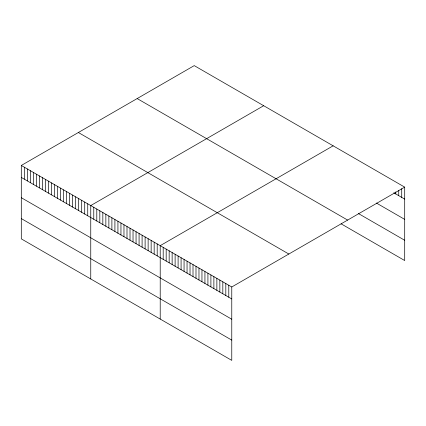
<?xml version="1.0" encoding="UTF-8"?>
<svg xmlns="http://www.w3.org/2000/svg" width="426" height="426" viewBox="0 0 426 426"><rect width="100%" height="100%" fill="white"/><g stroke="black" fill="none" stroke-linecap="round" stroke-linejoin="round"><path stroke-width="0.64" d="M21.3 165.458L231.771 286.975L231.771 360.38L21.3 238.864L21.3 165.458L194.229 65.62L404.7 187.136L404.7 260.542L341.093 223.815M263.683 105.717L90.754 205.561L90.754 278.966M333.137 145.82L160.213 245.658L160.213 319.063M231.771 286.975L404.7 187.136M393.768 192.792L404.7 199.107M376.376 203.026L404.7 219.379M358.484 213.586L404.7 240.269M137.161 98.566L347.632 220.082M78.368 132.513L288.839 254.029M21.3 177.429L231.771 298.945M21.3 197.701L231.771 319.218M21.3 218.591L231.771 340.108M401.718 188.739L401.718 197.382M398.736 190.342L398.736 195.662M395.754 191.945L395.754 193.942M228.789 285.25L228.789 297.22M225.807 283.53L225.807 295.5M222.825 281.81L222.825 293.78M219.848 280.09L219.848 292.06M216.866 278.364L216.866 290.335M213.884 276.644L213.884 288.615M210.902 274.924L210.902 286.895M207.92 273.204L207.92 285.17M204.938 271.479L204.938 283.45M201.956 269.759L201.956 281.73M198.974 268.039L198.974 280.01M195.992 266.314L195.992 278.284M193.01 264.594L193.01 276.565M190.028 262.874L190.028 274.845M187.046 261.154L187.046 273.125M184.064 259.429L184.064 271.399M181.082 257.709L181.082 269.679M178.1 255.989L178.1 267.959M175.118 254.263L175.118 266.234M172.136 252.543L172.136 264.514M169.159 250.823L169.159 262.794M166.177 249.103L166.177 261.074M163.195 247.378L163.195 259.349M157.194 243.917L157.194 255.888M154.169 242.17L154.169 254.141M151.15 240.429L151.15 252.4M148.131 238.682L148.131 250.653M145.112 236.941L145.112 248.912M142.092 235.2L142.092 247.171M139.073 233.453L139.073 245.424M136.054 231.712L136.054 243.683M133.034 229.965L133.034 241.936M130.015 228.224L130.015 240.195M126.996 226.483L126.996 238.448M123.971 224.736L123.971 236.707M120.952 222.995L120.952 234.966M117.933 221.248L117.933 233.219M114.913 219.507L114.913 231.478M111.894 217.761L111.894 229.731M108.875 216.019L108.875 227.99M105.856 214.278L105.856 226.249M102.836 212.531L102.836 224.502M99.817 210.79L99.817 222.761M96.798 209.044L96.798 221.014M93.773 207.302L93.773 219.273M87.735 203.814L87.735 215.785M84.715 202.073L84.715 214.044M81.696 200.326L81.696 212.297M78.677 198.585L78.677 210.556M75.658 196.839L75.658 208.809M72.638 195.097L72.638 207.068M69.619 193.356L69.619 205.327M66.6 191.609L66.6 203.58M63.575 189.868L63.575 201.839M60.556 188.122L60.556 200.092M57.537 186.38L57.537 198.351M54.517 184.639L54.517 196.61M51.498 182.892L51.498 194.863M48.479 181.151L48.479 193.122M45.46 179.405L45.46 191.375M42.44 177.663L42.44 189.634M39.421 175.922L39.421 187.887M36.402 174.175L36.402 186.146M33.377 172.434L33.377 184.405M30.358 170.688L30.358 182.658M27.339 168.946L27.339 180.917M24.319 167.2L24.319 179.17"/></g></svg>
